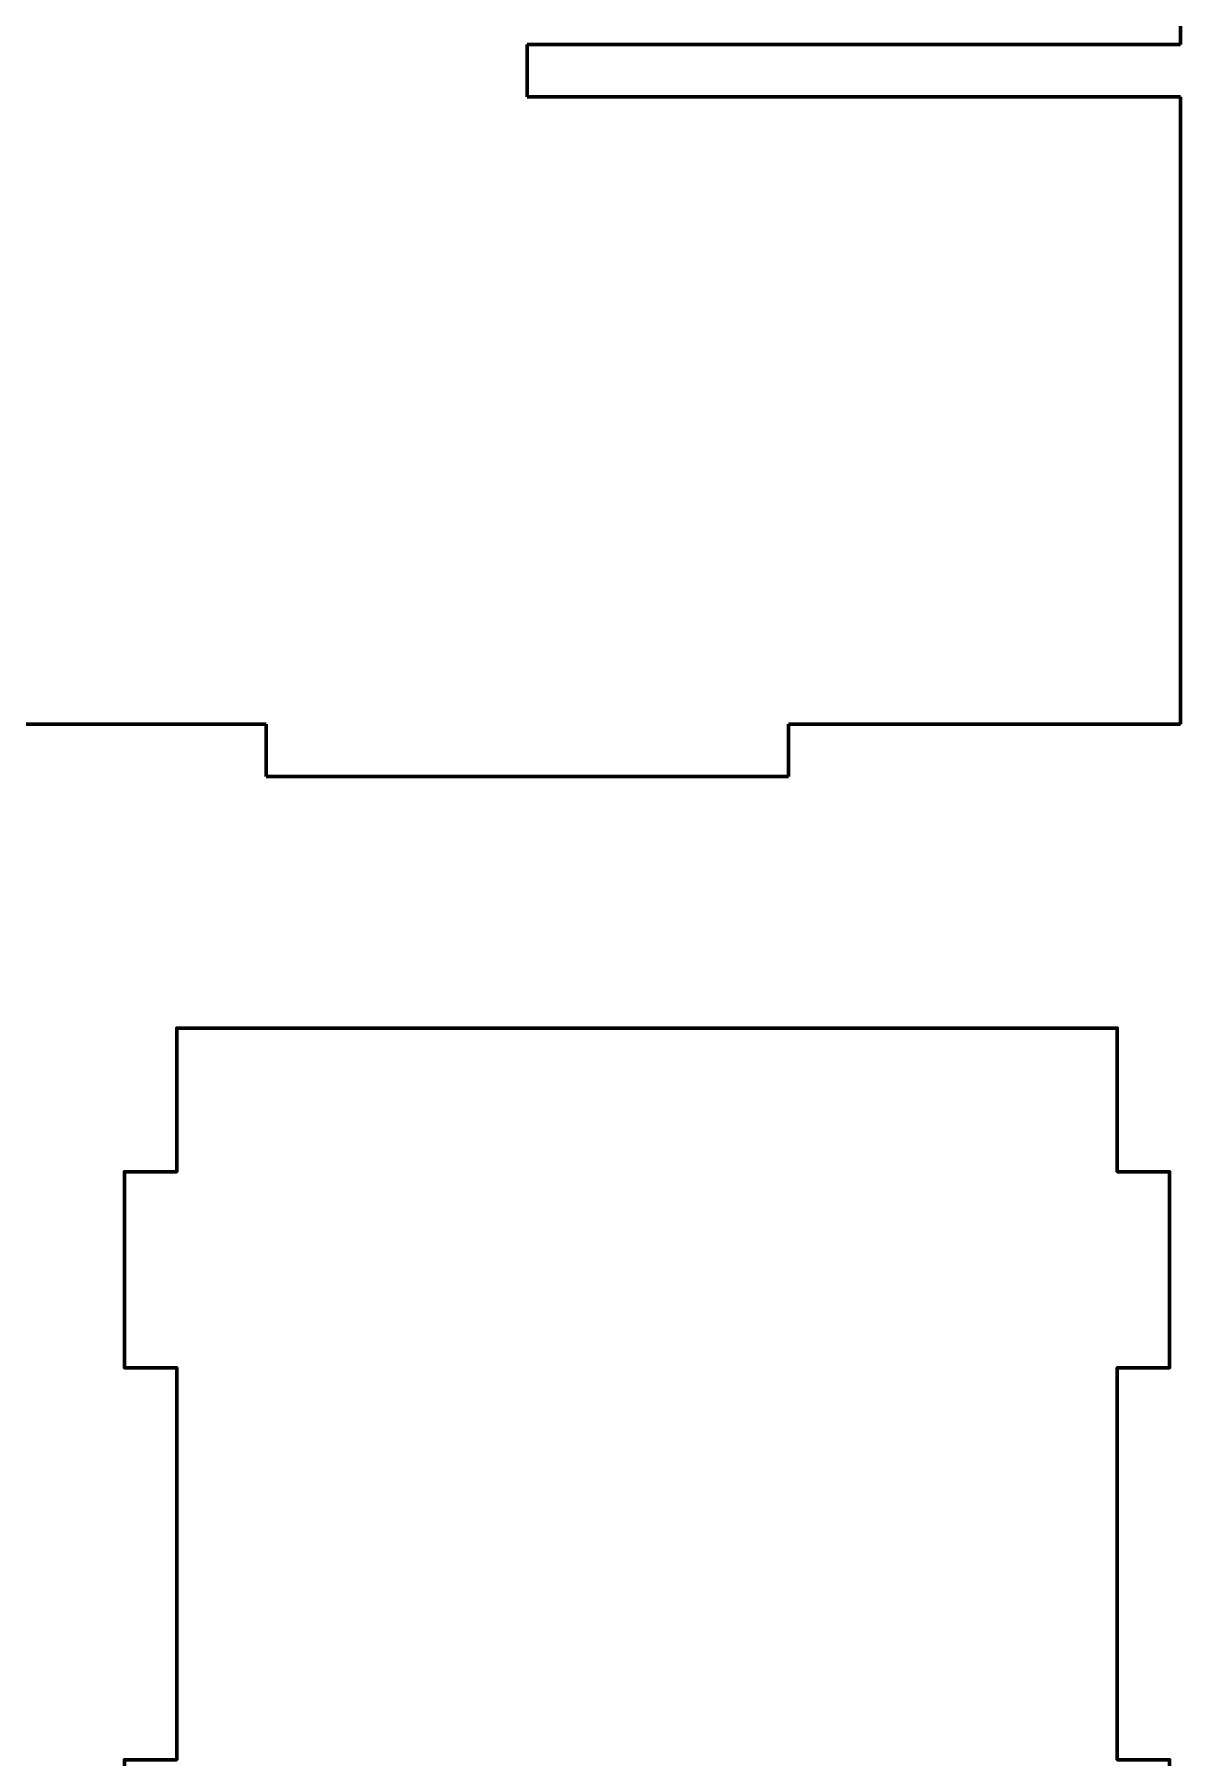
# Model space of a CAD drawing. Header units: millimetres. Extents: x -979 to -10, y -1484 to -29.
# Drawn here: x -234.7 to -147, y -662.5 to -530.6 of the extents above; entities that cross this region are included whole.
import ezdxf

# ---------------------------------------------------------------- set-up
doc = ezdxf.new("R2010")
doc.units = ezdxf.units.MM
doc.linetypes.add('K5LT_BASIC', pattern=[0])

msp = doc.modelspace()

# ---------------------------------------------------------------- linework, layer by layer
at = {"color": 150, "linetype": 'K5LT_BASIC', "lineweight": 60, "true_color": 0x0080ff}
for p, q in [((-147.01, -531.37), (-147.01, -435.37)), ((-197.01, -535.37), (-197.01, -531.37)), ((-197.01, -531.37), (-147.01, -531.37)), ((-147.01, -535.37), (-197.01, -535.37)), ((-147.01, -583.37), (-147.01, -535.37)), ((-247.01, -583.37), (-217.01, -583.37)), ((-217.01, -583.37), (-217.01, -587.37)), ((-177.01, -587.37), (-177.01, -583.37)), ((-177.01, -583.37), (-147.01, -583.37)), ((-217.01, -587.37), (-177.01, -587.37))]:
    msp.add_line(p, q, dxfattribs=at)
msp.add_lwpolyline([(-223.85, -688.63), (-223.85, -677.63), (-227.85, -677.63), (-227.85, -662.63), (-223.85, -662.63), (-223.85, -632.63), (-227.85, -632.63), (-227.85, -617.63), (-223.85, -617.63), (-223.85, -606.63), (-202.85, -606.63), (-172.85, -606.63), (-151.85, -606.63), (-151.85, -617.63), (-147.85, -617.63), (-147.85, -632.63), (-151.85, -632.63), (-151.85, -662.63), (-147.85, -662.63), (-147.85, -677.63), (-151.85, -677.63), (-151.85, -688.63)], dxfattribs=at)

doc.saveas('drawing.dxf')
